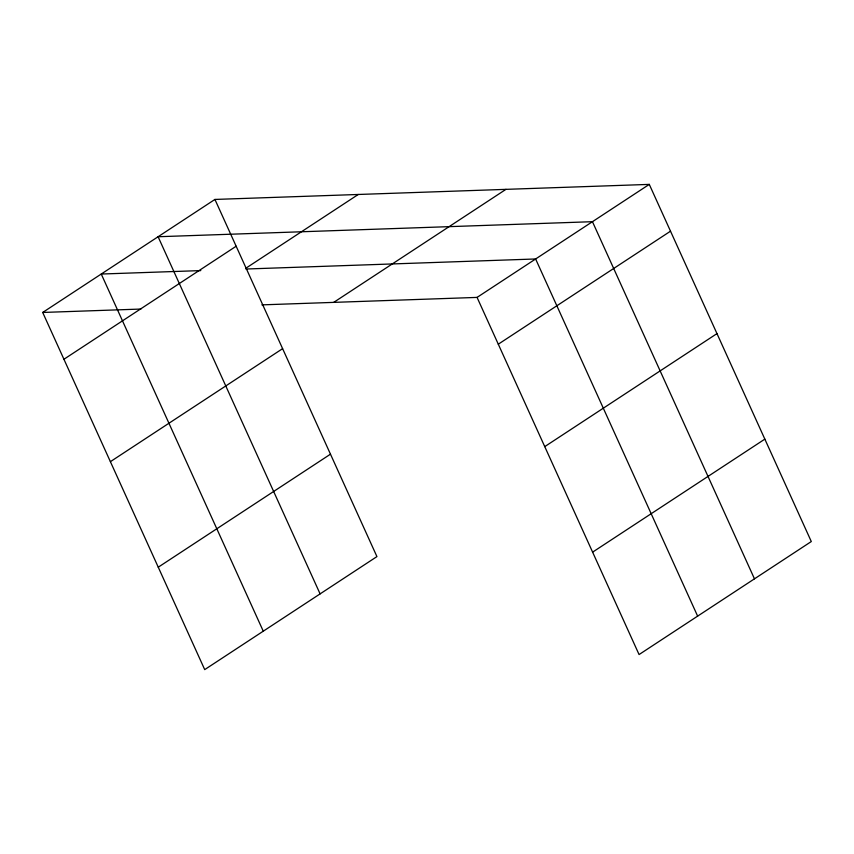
<?xml version="1.0" encoding="UTF-8"?>
<svg xmlns="http://www.w3.org/2000/svg" width="854" height="854" viewBox="0 0 854 854"><rect width="100%" height="100%" fill="white"/><g stroke="black" fill="none" stroke-linecap="round" stroke-linejoin="round"><path stroke-width="1.28" d="M214.93 199.441L376.934 556.594L204.714 669.611L42.7 312.457L214.93 199.441L649.286 184.389L811.3 541.543L639.07 654.559L477.066 297.406L261.879 304.867M63.933 359.256L236.152 246.24M245.706 268.337L358.264 194.477M333.722 302.369L505.952 189.353M110.39 461.672L282.61 348.656M477.066 297.406L649.286 184.389M158.257 567.195L330.477 454.179M498.288 344.205L670.518 231.188M544.745 446.621L716.976 333.604M592.612 552.143L764.842 439.127M200.797 270.59L101.252 274.038L263.267 631.181M245.931 269.021L535.618 258.975L697.633 616.129M42.7 312.457L140.91 309.052M754.466 578.831L592.452 221.688L158.097 236.739L320.101 593.893"/></g></svg>
